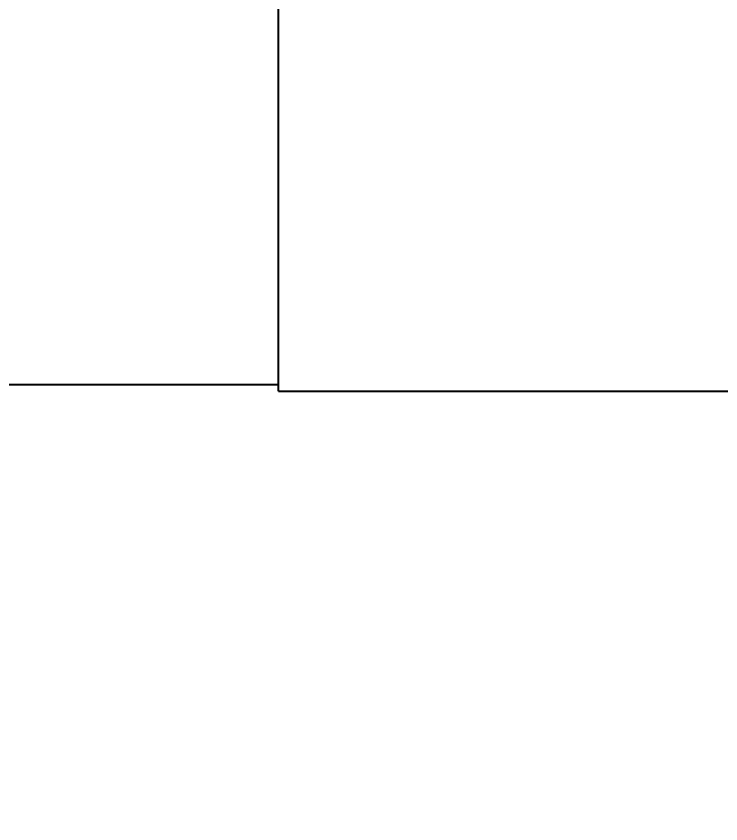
# Model space of a CAD drawing. Header units: millimetres. Extents: x 53 to 376, y 29 to 265.
# Drawn here: x 319.48 to 335.45, y 201.26 to 219.56 of the extents above; entities that cross this region are included whole.
import ezdxf

# ---------------------------------------------------------------- set-up
doc = ezdxf.new("R2010")
doc.units = ezdxf.units.MM
doc.styles.add('SLDTEXTSTYLE0', font='TXT', dxfattribs={"width": 0.75})
doc.dimstyles.new('SLDDIMSTYLE1', dxfattribs={"dimtxt": 3.5, "dimasz": 3.302, "dimexe": 0, "dimexo": 0.0625, "dimgap": 0.875, "dimtad": 1, "dimlfac": 2, "dimrnd": 1e-09, "dimzin": 12, "dimdsep": 46, "dimtxsty": 'SLDTEXTSTYLE0', "dimsah": 1, "dimcen": 0.09, "dimadec": 0, "dimazin": 3, "dimtfac": 1, "dimtofl": 0, "dimtmove": 0, "dimatfit": 3, "dimfxl": 0, "dimfrac": 2, "dimtolj": 1, "dimtzin": 12, "dimarcsym": 0})

# ---------------------------------------------------------------- blocks, each defined once
blk = doc.blocks.new('_D_4')
at = {"color": 7, "linetype": 'Continuous', "lineweight": 0}
for p, q in [((346.276, 214.381), (346.276, 182.689)), ((252.567, 213.603), (252.567, 182.689)), ((252.567, 183.689), (346.276, 183.689))]:
    blk.add_line(p, q, dxfattribs=at)
at = {"color": 7, "linetype": 'Continuous', "lineweight": 18}
for points in [[(252.567, 183.689), (255.869, 183.181), (255.869, 184.197)], [(346.276, 183.689), (342.974, 184.197), (342.974, 183.181)]]:
    blk.add_solid(points, dxfattribs=at)
at = {"color": 7, "linetype": 'Continuous', "lineweight": 18, "insert": (287.76, 188.2), "char_height": 3.5, "attachment_point": 1, "style": 'SLDTEXTSTYLE0'}
blk.add_mtext('187.42', dxfattribs=at)

msp = doc.modelspace()

# ---------------------------------------------------------------- linework, layer by layer
at = {"color": 7, "linetype": 'Continuous', "lineweight": 25}
for p, q in [((325.4245, 217.3116), (325.4245, 223.5616)), ((325.4245, 211.0616), (325.4245, 217.3116)), ((309.1745, 211.2116), (325.4245, 211.2116)), ((325.4245, 211.0616), (335.9245, 211.0616))]:
    msp.add_line(p, q, dxfattribs=at)

# ---------------------------------------------------------------- dimensions: what is measured, and where the dimension line sits
at = {"color": 7, "linetype": 'Continuous', "lineweight": 18}
dim = msp.add_linear_dim(base=(346.2757, 183.6885), p1=(252.5669, 214.6032), p2=(346.2757, 215.3811), dimstyle='SLDDIMSTYLE1', dxfattribs=at)
dim.commit()
dim.dimension.update_dxf_attribs({"geometry": '_D_4', "text_midpoint": (294.8719, 183.6885), "dimtype": 160})

doc.saveas('drawing.dxf')
